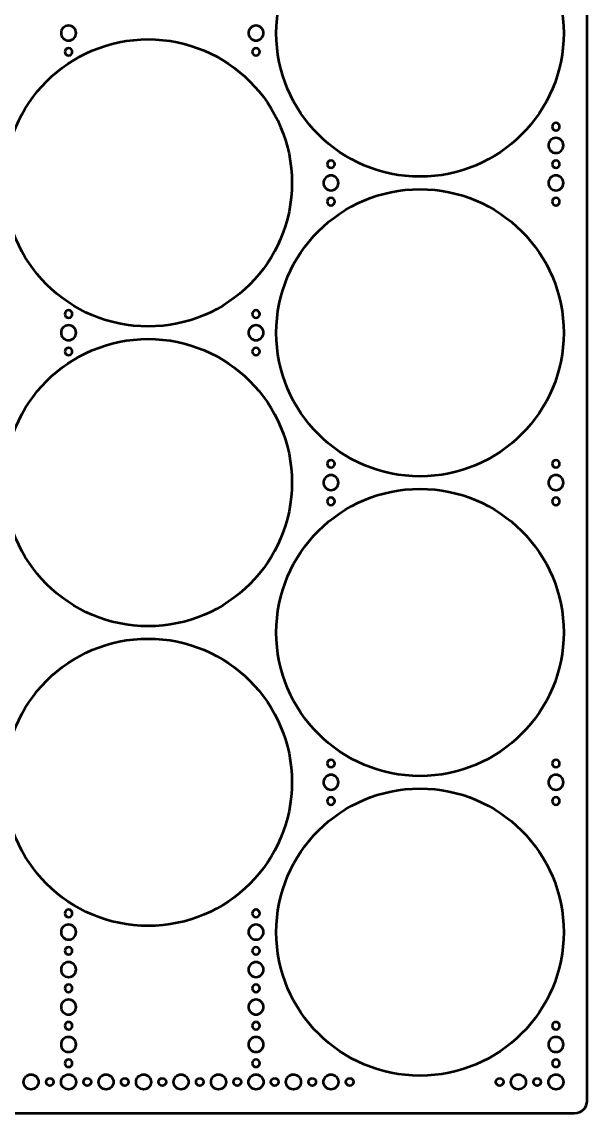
# Model space of a CAD drawing. Header units: centimetres. Extents: x -87 to 69, y -70 to 88.
# Drawn here: x 15.38 to 38, y -70.25 to -26.55 of the extents above; entities that cross this region are included whole.
import ezdxf

# ---------------------------------------------------------------- set-up
doc = ezdxf.new("R2010")
doc.units = ezdxf.units.CM
doc.header["$MEASUREMENT"] = 0
doc.layers.add('Layer 1', color=7, linetype='Continuous')

msp = doc.modelspace()

# ---------------------------------------------------------------- linework, layer by layer
at = {"layer": 'Layer 1', "lineweight": 53}
for centre, major_axis in [((31.3125, -27), (0, 5.75)), ((20.4375, -33), (0, 5.75)), ((31.3125, -39), (0, 5.75)), ((20.4375, -45), (0, 5.75)), ((31.3125, -51), (0, 5.75)), ((20.4375, -57), (0, 5.75)), ((31.3125, -63), (0, 5.75)), ((15.75001, -69.00001), (0, 0.30001)), ((16.5, -69), (0, 0.15)), ((17.25001, -69.00001), (0, 0.30001)), ((18, -69), (0, 0.15)), ((18.75001, -69.00001), (0, 0.30001)), ((19.5, -69), (0, 0.15)), ((20.25001, -69.00001), (0, 0.30001)), ((21, -69), (0, 0.15)), ((21.75001, -69.00001), (0, 0.30001)), ((22.5, -69), (0, 0.15)), ((23.25001, -69.00001), (0, 0.30001)), ((24, -69), (0, 0.15)), ((24.75001, -69.00001), (0, 0.30001)), ((25.5, -69), (0, 0.15)), ((26.25001, -69.00001), (0, 0.30001)), ((27, -69), (0, 0.15)), ((27.75001, -69.00001), (0, 0.30001)), ((28.5, -69), (0, 0.15)), ((34.5, -69), (0, 0.15)), ((35.25001, -69.00001), (0, 0.30001)), ((36, -69), (0, 0.15)), ((36.75001, -69.00001), (0, 0.30001))]:
    msp.add_ellipse(centre, major_axis=major_axis, ratio=1, dxfattribs=at)
for points, knots in [([(-8, -69.75), (-8, -69.75), (-8, -20.25), (-8, -20.25), (-8, -20.25), (-8, -19.97386), (-7.77614, -19.75), (-7.5, -19.75), (-7.5, -19.75), (-7.5, -19.75), (37.5, -19.75), (37.5, -19.75), (37.5, -19.75), (37.77614, -19.75), (38, -19.97386), (38, -20.25), (38, -20.25), (38, -20.25), (38, -69.75), (38, -69.75), (38, -69.75), (38, -70.02614), (37.77614, -70.25), (37.5, -70.25), (37.5, -70.25), (37.5, -70.25), (-7.5, -70.25), (-7.5, -70.25), (-7.5, -70.25), (-7.77614, -70.25), (-8, -70.02614), (-8, -69.75)], [0, 0, 0, 0, 0.11111111, 0.11111111, 0.11111111, 0.11111111, 0.22222222, 0.22222222, 0.22222222, 0.22222222, 0.33333333, 0.33333333, 0.33333333, 0.33333333, 0.44444444, 0.44444444, 0.44444444, 0.44444444, 0.55555556, 0.55555556, 0.55555556, 0.55555556, 0.66666667, 0.66666667, 0.66666667, 0.66666667, 0.77777778, 0.77777778, 0.77777778, 0.77777778, 1, 1, 1, 1]), ([(16.95, -27), (16.95, -26.83431), (17.08431, -26.7), (17.25, -26.7), (17.25, -26.7), (17.41569, -26.7), (17.55, -26.83431), (17.55, -27), (17.55, -27), (17.55, -27.16569), (17.41569, -27.3), (17.25, -27.3), (17.25, -27.3), (17.08431, -27.3), (16.95, -27.16569), (16.95, -27)], [0, 0, 0, 0, 0.2, 0.2, 0.2, 0.2, 0.4, 0.4, 0.4, 0.4, 0.6, 0.6, 0.6, 0.6, 1, 1, 1, 1]), ([(24.45, -27), (24.45, -26.83431), (24.58431, -26.7), (24.75, -26.7), (24.75, -26.7), (24.91569, -26.7), (25.05, -26.83431), (25.05, -27), (25.05, -27), (25.05, -27.16569), (24.91569, -27.3), (24.75, -27.3), (24.75, -27.3), (24.58431, -27.3), (24.45, -27.16569), (24.45, -27)], [0, 0, 0, 0, 0.2, 0.2, 0.2, 0.2, 0.4, 0.4, 0.4, 0.4, 0.6, 0.6, 0.6, 0.6, 1, 1, 1, 1]), ([(17.1, -27.75), (17.1, -27.66716), (17.16716, -27.6), (17.25, -27.6), (17.25, -27.6), (17.33284, -27.6), (17.4, -27.66716), (17.4, -27.75), (17.4, -27.75), (17.4, -27.83284), (17.33284, -27.9), (17.25, -27.9), (17.25, -27.9), (17.16716, -27.9), (17.1, -27.83284), (17.1, -27.75)], [0, 0, 0, 0, 0.2, 0.2, 0.2, 0.2, 0.4, 0.4, 0.4, 0.4, 0.6, 0.6, 0.6, 0.6, 1, 1, 1, 1]), ([(24.6, -27.75), (24.6, -27.66716), (24.66716, -27.6), (24.75, -27.6), (24.75, -27.6), (24.83284, -27.6), (24.9, -27.66716), (24.9, -27.75), (24.9, -27.75), (24.9, -27.83284), (24.83284, -27.9), (24.75, -27.9), (24.75, -27.9), (24.66716, -27.9), (24.6, -27.83284), (24.6, -27.75)], [0, 0, 0, 0, 0.2, 0.2, 0.2, 0.2, 0.4, 0.4, 0.4, 0.4, 0.6, 0.6, 0.6, 0.6, 1, 1, 1, 1]), ([(36.6, -30.75), (36.6, -30.66716), (36.66716, -30.6), (36.75, -30.6), (36.75, -30.6), (36.83284, -30.6), (36.9, -30.66716), (36.9, -30.75), (36.9, -30.75), (36.9, -30.83284), (36.83284, -30.9), (36.75, -30.9), (36.75, -30.9), (36.66716, -30.9), (36.6, -30.83284), (36.6, -30.75)], [0, 0, 0, 0, 0.2, 0.2, 0.2, 0.2, 0.4, 0.4, 0.4, 0.4, 0.6, 0.6, 0.6, 0.6, 1, 1, 1, 1]), ([(36.45, -31.5), (36.45, -31.33431), (36.58431, -31.2), (36.75, -31.2), (36.75, -31.2), (36.91569, -31.2), (37.05, -31.33431), (37.05, -31.5), (37.05, -31.5), (37.05, -31.66569), (36.91569, -31.8), (36.75, -31.8), (36.75, -31.8), (36.58431, -31.8), (36.45, -31.66569), (36.45, -31.5)], [0, 0, 0, 0, 0.2, 0.2, 0.2, 0.2, 0.4, 0.4, 0.4, 0.4, 0.6, 0.6, 0.6, 0.6, 1, 1, 1, 1]), ([(27.6, -32.25), (27.6, -32.16716), (27.66716, -32.1), (27.75, -32.1), (27.75, -32.1), (27.83284, -32.1), (27.9, -32.16716), (27.9, -32.25), (27.9, -32.25), (27.9, -32.33284), (27.83284, -32.4), (27.75, -32.4), (27.75, -32.4), (27.66716, -32.4), (27.6, -32.33284), (27.6, -32.25)], [0, 0, 0, 0, 0.2, 0.2, 0.2, 0.2, 0.4, 0.4, 0.4, 0.4, 0.6, 0.6, 0.6, 0.6, 1, 1, 1, 1]), ([(36.6, -32.25), (36.6, -32.16716), (36.66716, -32.1), (36.75, -32.1), (36.75, -32.1), (36.83284, -32.1), (36.9, -32.16716), (36.9, -32.25), (36.9, -32.25), (36.9, -32.33284), (36.83284, -32.4), (36.75, -32.4), (36.75, -32.4), (36.66716, -32.4), (36.6, -32.33284), (36.6, -32.25)], [0, 0, 0, 0, 0.2, 0.2, 0.2, 0.2, 0.4, 0.4, 0.4, 0.4, 0.6, 0.6, 0.6, 0.6, 1, 1, 1, 1]), ([(27.45, -33), (27.45, -32.83431), (27.58431, -32.7), (27.75, -32.7), (27.75, -32.7), (27.91569, -32.7), (28.05, -32.83431), (28.05, -33), (28.05, -33), (28.05, -33.16569), (27.91569, -33.3), (27.75, -33.3), (27.75, -33.3), (27.58431, -33.3), (27.45, -33.16569), (27.45, -33)], [0, 0, 0, 0, 0.2, 0.2, 0.2, 0.2, 0.4, 0.4, 0.4, 0.4, 0.6, 0.6, 0.6, 0.6, 1, 1, 1, 1]), ([(36.45, -33), (36.45, -32.83431), (36.58431, -32.7), (36.75, -32.7), (36.75, -32.7), (36.91569, -32.7), (37.05, -32.83431), (37.05, -33), (37.05, -33), (37.05, -33.16569), (36.91569, -33.3), (36.75, -33.3), (36.75, -33.3), (36.58431, -33.3), (36.45, -33.16569), (36.45, -33)], [0, 0, 0, 0, 0.2, 0.2, 0.2, 0.2, 0.4, 0.4, 0.4, 0.4, 0.6, 0.6, 0.6, 0.6, 1, 1, 1, 1]), ([(27.6, -33.75), (27.6, -33.66716), (27.66716, -33.6), (27.75, -33.6), (27.75, -33.6), (27.83284, -33.6), (27.9, -33.66716), (27.9, -33.75), (27.9, -33.75), (27.9, -33.83284), (27.83284, -33.9), (27.75, -33.9), (27.75, -33.9), (27.66716, -33.9), (27.6, -33.83284), (27.6, -33.75)], [0, 0, 0, 0, 0.2, 0.2, 0.2, 0.2, 0.4, 0.4, 0.4, 0.4, 0.6, 0.6, 0.6, 0.6, 1, 1, 1, 1]), ([(36.6, -33.75), (36.6, -33.66716), (36.66716, -33.6), (36.75, -33.6), (36.75, -33.6), (36.83284, -33.6), (36.9, -33.66716), (36.9, -33.75), (36.9, -33.75), (36.9, -33.83284), (36.83284, -33.9), (36.75, -33.9), (36.75, -33.9), (36.66716, -33.9), (36.6, -33.83284), (36.6, -33.75)], [0, 0, 0, 0, 0.2, 0.2, 0.2, 0.2, 0.4, 0.4, 0.4, 0.4, 0.6, 0.6, 0.6, 0.6, 1, 1, 1, 1]), ([(17.1, -38.25), (17.1, -38.16716), (17.16716, -38.1), (17.25, -38.1), (17.25, -38.1), (17.33284, -38.1), (17.4, -38.16716), (17.4, -38.25), (17.4, -38.25), (17.4, -38.33284), (17.33284, -38.4), (17.25, -38.4), (17.25, -38.4), (17.16716, -38.4), (17.1, -38.33284), (17.1, -38.25)], [0, 0, 0, 0, 0.2, 0.2, 0.2, 0.2, 0.4, 0.4, 0.4, 0.4, 0.6, 0.6, 0.6, 0.6, 1, 1, 1, 1]), ([(24.6, -38.25), (24.6, -38.16716), (24.66716, -38.1), (24.75, -38.1), (24.75, -38.1), (24.83284, -38.1), (24.9, -38.16716), (24.9, -38.25), (24.9, -38.25), (24.9, -38.33284), (24.83284, -38.4), (24.75, -38.4), (24.75, -38.4), (24.66716, -38.4), (24.6, -38.33284), (24.6, -38.25)], [0, 0, 0, 0, 0.2, 0.2, 0.2, 0.2, 0.4, 0.4, 0.4, 0.4, 0.6, 0.6, 0.6, 0.6, 1, 1, 1, 1]), ([(16.95, -39), (16.95, -38.83431), (17.08431, -38.7), (17.25, -38.7), (17.25, -38.7), (17.41569, -38.7), (17.55, -38.83431), (17.55, -39), (17.55, -39), (17.55, -39.16569), (17.41569, -39.3), (17.25, -39.3), (17.25, -39.3), (17.08431, -39.3), (16.95, -39.16569), (16.95, -39)], [0, 0, 0, 0, 0.2, 0.2, 0.2, 0.2, 0.4, 0.4, 0.4, 0.4, 0.6, 0.6, 0.6, 0.6, 1, 1, 1, 1]), ([(24.45, -39), (24.45, -38.83431), (24.58431, -38.7), (24.75, -38.7), (24.75, -38.7), (24.91569, -38.7), (25.05, -38.83431), (25.05, -39), (25.05, -39), (25.05, -39.16569), (24.91569, -39.3), (24.75, -39.3), (24.75, -39.3), (24.58431, -39.3), (24.45, -39.16569), (24.45, -39)], [0, 0, 0, 0, 0.2, 0.2, 0.2, 0.2, 0.4, 0.4, 0.4, 0.4, 0.6, 0.6, 0.6, 0.6, 1, 1, 1, 1]), ([(17.1, -39.75), (17.1, -39.66716), (17.16716, -39.6), (17.25, -39.6), (17.25, -39.6), (17.33284, -39.6), (17.4, -39.66716), (17.4, -39.75), (17.4, -39.75), (17.4, -39.83284), (17.33284, -39.9), (17.25, -39.9), (17.25, -39.9), (17.16716, -39.9), (17.1, -39.83284), (17.1, -39.75)], [0, 0, 0, 0, 0.2, 0.2, 0.2, 0.2, 0.4, 0.4, 0.4, 0.4, 0.6, 0.6, 0.6, 0.6, 1, 1, 1, 1]), ([(24.6, -39.75), (24.6, -39.66716), (24.66716, -39.6), (24.75, -39.6), (24.75, -39.6), (24.83284, -39.6), (24.9, -39.66716), (24.9, -39.75), (24.9, -39.75), (24.9, -39.83284), (24.83284, -39.9), (24.75, -39.9), (24.75, -39.9), (24.66716, -39.9), (24.6, -39.83284), (24.6, -39.75)], [0, 0, 0, 0, 0.2, 0.2, 0.2, 0.2, 0.4, 0.4, 0.4, 0.4, 0.6, 0.6, 0.6, 0.6, 1, 1, 1, 1]), ([(27.6, -44.25), (27.6, -44.16716), (27.66716, -44.1), (27.75, -44.1), (27.75, -44.1), (27.83284, -44.1), (27.9, -44.16716), (27.9, -44.25), (27.9, -44.25), (27.9, -44.33284), (27.83284, -44.4), (27.75, -44.4), (27.75, -44.4), (27.66716, -44.4), (27.6, -44.33284), (27.6, -44.25)], [0, 0, 0, 0, 0.2, 0.2, 0.2, 0.2, 0.4, 0.4, 0.4, 0.4, 0.6, 0.6, 0.6, 0.6, 1, 1, 1, 1]), ([(36.6, -44.25), (36.6, -44.16716), (36.66716, -44.1), (36.75, -44.1), (36.75, -44.1), (36.83284, -44.1), (36.9, -44.16716), (36.9, -44.25), (36.9, -44.25), (36.9, -44.33284), (36.83284, -44.4), (36.75, -44.4), (36.75, -44.4), (36.66716, -44.4), (36.6, -44.33284), (36.6, -44.25)], [0, 0, 0, 0, 0.2, 0.2, 0.2, 0.2, 0.4, 0.4, 0.4, 0.4, 0.6, 0.6, 0.6, 0.6, 1, 1, 1, 1]), ([(27.45, -45), (27.45, -44.83431), (27.58431, -44.7), (27.75, -44.7), (27.75, -44.7), (27.91569, -44.7), (28.05, -44.83431), (28.05, -45), (28.05, -45), (28.05, -45.16569), (27.91569, -45.3), (27.75, -45.3), (27.75, -45.3), (27.58431, -45.3), (27.45, -45.16569), (27.45, -45)], [0, 0, 0, 0, 0.2, 0.2, 0.2, 0.2, 0.4, 0.4, 0.4, 0.4, 0.6, 0.6, 0.6, 0.6, 1, 1, 1, 1]), ([(36.45, -45), (36.45, -44.83431), (36.58431, -44.7), (36.75, -44.7), (36.75, -44.7), (36.91569, -44.7), (37.05, -44.83431), (37.05, -45), (37.05, -45), (37.05, -45.16569), (36.91569, -45.3), (36.75, -45.3), (36.75, -45.3), (36.58431, -45.3), (36.45, -45.16569), (36.45, -45)], [0, 0, 0, 0, 0.2, 0.2, 0.2, 0.2, 0.4, 0.4, 0.4, 0.4, 0.6, 0.6, 0.6, 0.6, 1, 1, 1, 1]), ([(27.6, -45.75), (27.6, -45.66716), (27.66716, -45.6), (27.75, -45.6), (27.75, -45.6), (27.83284, -45.6), (27.9, -45.66716), (27.9, -45.75), (27.9, -45.75), (27.9, -45.83284), (27.83284, -45.9), (27.75, -45.9), (27.75, -45.9), (27.66716, -45.9), (27.6, -45.83284), (27.6, -45.75)], [0, 0, 0, 0, 0.2, 0.2, 0.2, 0.2, 0.4, 0.4, 0.4, 0.4, 0.6, 0.6, 0.6, 0.6, 1, 1, 1, 1]), ([(36.6, -45.75), (36.6, -45.66716), (36.66716, -45.6), (36.75, -45.6), (36.75, -45.6), (36.83284, -45.6), (36.9, -45.66716), (36.9, -45.75), (36.9, -45.75), (36.9, -45.83284), (36.83284, -45.9), (36.75, -45.9), (36.75, -45.9), (36.66716, -45.9), (36.6, -45.83284), (36.6, -45.75)], [0, 0, 0, 0, 0.2, 0.2, 0.2, 0.2, 0.4, 0.4, 0.4, 0.4, 0.6, 0.6, 0.6, 0.6, 1, 1, 1, 1]), ([(27.6, -56.25), (27.6, -56.16716), (27.66716, -56.1), (27.75, -56.1), (27.75, -56.1), (27.83284, -56.1), (27.9, -56.16716), (27.9, -56.25), (27.9, -56.25), (27.9, -56.33284), (27.83284, -56.4), (27.75, -56.4), (27.75, -56.4), (27.66716, -56.4), (27.6, -56.33284), (27.6, -56.25)], [0, 0, 0, 0, 0.2, 0.2, 0.2, 0.2, 0.4, 0.4, 0.4, 0.4, 0.6, 0.6, 0.6, 0.6, 1, 1, 1, 1]), ([(36.6, -56.25), (36.6, -56.16716), (36.66716, -56.1), (36.75, -56.1), (36.75, -56.1), (36.83284, -56.1), (36.9, -56.16716), (36.9, -56.25), (36.9, -56.25), (36.9, -56.33284), (36.83284, -56.4), (36.75, -56.4), (36.75, -56.4), (36.66716, -56.4), (36.6, -56.33284), (36.6, -56.25)], [0, 0, 0, 0, 0.2, 0.2, 0.2, 0.2, 0.4, 0.4, 0.4, 0.4, 0.6, 0.6, 0.6, 0.6, 1, 1, 1, 1]), ([(27.45, -57), (27.45, -56.83431), (27.58431, -56.7), (27.75, -56.7), (27.75, -56.7), (27.91569, -56.7), (28.05, -56.83431), (28.05, -57), (28.05, -57), (28.05, -57.16569), (27.91569, -57.3), (27.75, -57.3), (27.75, -57.3), (27.58431, -57.3), (27.45, -57.16569), (27.45, -57)], [0, 0, 0, 0, 0.2, 0.2, 0.2, 0.2, 0.4, 0.4, 0.4, 0.4, 0.6, 0.6, 0.6, 0.6, 1, 1, 1, 1]), ([(36.45, -57), (36.45, -56.83431), (36.58431, -56.7), (36.75, -56.7), (36.75, -56.7), (36.91569, -56.7), (37.05, -56.83431), (37.05, -57), (37.05, -57), (37.05, -57.16569), (36.91569, -57.3), (36.75, -57.3), (36.75, -57.3), (36.58431, -57.3), (36.45, -57.16569), (36.45, -57)], [0, 0, 0, 0, 0.2, 0.2, 0.2, 0.2, 0.4, 0.4, 0.4, 0.4, 0.6, 0.6, 0.6, 0.6, 1, 1, 1, 1]), ([(27.6, -57.75), (27.6, -57.66716), (27.66716, -57.6), (27.75, -57.6), (27.75, -57.6), (27.83284, -57.6), (27.9, -57.66716), (27.9, -57.75), (27.9, -57.75), (27.9, -57.83284), (27.83284, -57.9), (27.75, -57.9), (27.75, -57.9), (27.66716, -57.9), (27.6, -57.83284), (27.6, -57.75)], [0, 0, 0, 0, 0.2, 0.2, 0.2, 0.2, 0.4, 0.4, 0.4, 0.4, 0.6, 0.6, 0.6, 0.6, 1, 1, 1, 1]), ([(36.6, -57.75), (36.6, -57.66716), (36.66716, -57.6), (36.75, -57.6), (36.75, -57.6), (36.83284, -57.6), (36.9, -57.66716), (36.9, -57.75), (36.9, -57.75), (36.9, -57.83284), (36.83284, -57.9), (36.75, -57.9), (36.75, -57.9), (36.66716, -57.9), (36.6, -57.83284), (36.6, -57.75)], [0, 0, 0, 0, 0.2, 0.2, 0.2, 0.2, 0.4, 0.4, 0.4, 0.4, 0.6, 0.6, 0.6, 0.6, 1, 1, 1, 1]), ([(17.1, -62.25), (17.1, -62.16716), (17.16716, -62.1), (17.25, -62.1), (17.25, -62.1), (17.33284, -62.1), (17.4, -62.16716), (17.4, -62.25), (17.4, -62.25), (17.4, -62.33284), (17.33284, -62.4), (17.25, -62.4), (17.25, -62.4), (17.16716, -62.4), (17.1, -62.33284), (17.1, -62.25)], [0, 0, 0, 0, 0.2, 0.2, 0.2, 0.2, 0.4, 0.4, 0.4, 0.4, 0.6, 0.6, 0.6, 0.6, 1, 1, 1, 1]), ([(24.6, -62.25), (24.6, -62.16716), (24.66716, -62.1), (24.75, -62.1), (24.75, -62.1), (24.83284, -62.1), (24.9, -62.16716), (24.9, -62.25), (24.9, -62.25), (24.9, -62.33284), (24.83284, -62.4), (24.75, -62.4), (24.75, -62.4), (24.66716, -62.4), (24.6, -62.33284), (24.6, -62.25)], [0, 0, 0, 0, 0.2, 0.2, 0.2, 0.2, 0.4, 0.4, 0.4, 0.4, 0.6, 0.6, 0.6, 0.6, 1, 1, 1, 1]), ([(16.95, -63), (16.95, -62.83431), (17.08431, -62.7), (17.25, -62.7), (17.25, -62.7), (17.41569, -62.7), (17.55, -62.83431), (17.55, -63), (17.55, -63), (17.55, -63.16569), (17.41569, -63.3), (17.25, -63.3), (17.25, -63.3), (17.08431, -63.3), (16.95, -63.16569), (16.95, -63)], [0, 0, 0, 0, 0.2, 0.2, 0.2, 0.2, 0.4, 0.4, 0.4, 0.4, 0.6, 0.6, 0.6, 0.6, 1, 1, 1, 1]), ([(24.45, -63), (24.45, -62.83431), (24.58431, -62.7), (24.75, -62.7), (24.75, -62.7), (24.91569, -62.7), (25.05, -62.83431), (25.05, -63), (25.05, -63), (25.05, -63.16569), (24.91569, -63.3), (24.75, -63.3), (24.75, -63.3), (24.58431, -63.3), (24.45, -63.16569), (24.45, -63)], [0, 0, 0, 0, 0.2, 0.2, 0.2, 0.2, 0.4, 0.4, 0.4, 0.4, 0.6, 0.6, 0.6, 0.6, 1, 1, 1, 1]), ([(17.1, -63.75), (17.1, -63.66716), (17.16716, -63.6), (17.25, -63.6), (17.25, -63.6), (17.33284, -63.6), (17.4, -63.66716), (17.4, -63.75), (17.4, -63.75), (17.4, -63.83284), (17.33284, -63.9), (17.25, -63.9), (17.25, -63.9), (17.16716, -63.9), (17.1, -63.83284), (17.1, -63.75)], [0, 0, 0, 0, 0.2, 0.2, 0.2, 0.2, 0.4, 0.4, 0.4, 0.4, 0.6, 0.6, 0.6, 0.6, 1, 1, 1, 1]), ([(24.6, -63.75), (24.6, -63.66716), (24.66716, -63.6), (24.75, -63.6), (24.75, -63.6), (24.83284, -63.6), (24.9, -63.66716), (24.9, -63.75), (24.9, -63.75), (24.9, -63.83284), (24.83284, -63.9), (24.75, -63.9), (24.75, -63.9), (24.66716, -63.9), (24.6, -63.83284), (24.6, -63.75)], [0, 0, 0, 0, 0.2, 0.2, 0.2, 0.2, 0.4, 0.4, 0.4, 0.4, 0.6, 0.6, 0.6, 0.6, 1, 1, 1, 1]), ([(16.95, -64.5), (16.95, -64.33431), (17.08431, -64.2), (17.25, -64.2), (17.25, -64.2), (17.41569, -64.2), (17.55, -64.33431), (17.55, -64.5), (17.55, -64.5), (17.55, -64.66569), (17.41569, -64.8), (17.25, -64.8), (17.25, -64.8), (17.08431, -64.8), (16.95, -64.66569), (16.95, -64.5)], [0, 0, 0, 0, 0.2, 0.2, 0.2, 0.2, 0.4, 0.4, 0.4, 0.4, 0.6, 0.6, 0.6, 0.6, 1, 1, 1, 1]), ([(24.45, -64.5), (24.45, -64.33431), (24.58431, -64.2), (24.75, -64.2), (24.75, -64.2), (24.91569, -64.2), (25.05, -64.33431), (25.05, -64.5), (25.05, -64.5), (25.05, -64.66569), (24.91569, -64.8), (24.75, -64.8), (24.75, -64.8), (24.58431, -64.8), (24.45, -64.66569), (24.45, -64.5)], [0, 0, 0, 0, 0.2, 0.2, 0.2, 0.2, 0.4, 0.4, 0.4, 0.4, 0.6, 0.6, 0.6, 0.6, 1, 1, 1, 1]), ([(17.1, -65.25), (17.1, -65.16716), (17.16716, -65.1), (17.25, -65.1), (17.25, -65.1), (17.33284, -65.1), (17.4, -65.16716), (17.4, -65.25), (17.4, -65.25), (17.4, -65.33284), (17.33284, -65.4), (17.25, -65.4), (17.25, -65.4), (17.16716, -65.4), (17.1, -65.33284), (17.1, -65.25)], [0, 0, 0, 0, 0.2, 0.2, 0.2, 0.2, 0.4, 0.4, 0.4, 0.4, 0.6, 0.6, 0.6, 0.6, 1, 1, 1, 1]), ([(24.6, -65.25), (24.6, -65.16716), (24.66716, -65.1), (24.75, -65.1), (24.75, -65.1), (24.83284, -65.1), (24.9, -65.16716), (24.9, -65.25), (24.9, -65.25), (24.9, -65.33284), (24.83284, -65.4), (24.75, -65.4), (24.75, -65.4), (24.66716, -65.4), (24.6, -65.33284), (24.6, -65.25)], [0, 0, 0, 0, 0.2, 0.2, 0.2, 0.2, 0.4, 0.4, 0.4, 0.4, 0.6, 0.6, 0.6, 0.6, 1, 1, 1, 1]), ([(16.95, -66), (16.95, -65.83431), (17.08431, -65.7), (17.25, -65.7), (17.25, -65.7), (17.41569, -65.7), (17.55, -65.83431), (17.55, -66), (17.55, -66), (17.55, -66.16569), (17.41569, -66.3), (17.25, -66.3), (17.25, -66.3), (17.08431, -66.3), (16.95, -66.16569), (16.95, -66)], [0, 0, 0, 0, 0.2, 0.2, 0.2, 0.2, 0.4, 0.4, 0.4, 0.4, 0.6, 0.6, 0.6, 0.6, 1, 1, 1, 1]), ([(24.45, -66), (24.45, -65.83431), (24.58431, -65.7), (24.75, -65.7), (24.75, -65.7), (24.91569, -65.7), (25.05, -65.83431), (25.05, -66), (25.05, -66), (25.05, -66.16569), (24.91569, -66.3), (24.75, -66.3), (24.75, -66.3), (24.58431, -66.3), (24.45, -66.16569), (24.45, -66)], [0, 0, 0, 0, 0.2, 0.2, 0.2, 0.2, 0.4, 0.4, 0.4, 0.4, 0.6, 0.6, 0.6, 0.6, 1, 1, 1, 1]), ([(17.1, -66.75), (17.1, -66.66716), (17.16716, -66.6), (17.25, -66.6), (17.25, -66.6), (17.33284, -66.6), (17.4, -66.66716), (17.4, -66.75), (17.4, -66.75), (17.4, -66.83284), (17.33284, -66.9), (17.25, -66.9), (17.25, -66.9), (17.16716, -66.9), (17.1, -66.83284), (17.1, -66.75)], [0, 0, 0, 0, 0.2, 0.2, 0.2, 0.2, 0.4, 0.4, 0.4, 0.4, 0.6, 0.6, 0.6, 0.6, 1, 1, 1, 1]), ([(24.6, -66.75), (24.6, -66.66716), (24.66716, -66.6), (24.75, -66.6), (24.75, -66.6), (24.83284, -66.6), (24.9, -66.66716), (24.9, -66.75), (24.9, -66.75), (24.9, -66.83284), (24.83284, -66.9), (24.75, -66.9), (24.75, -66.9), (24.66716, -66.9), (24.6, -66.83284), (24.6, -66.75)], [0, 0, 0, 0, 0.2, 0.2, 0.2, 0.2, 0.4, 0.4, 0.4, 0.4, 0.6, 0.6, 0.6, 0.6, 1, 1, 1, 1]), ([(36.6, -66.75), (36.6, -66.66716), (36.66716, -66.6), (36.75, -66.6), (36.75, -66.6), (36.83284, -66.6), (36.9, -66.66716), (36.9, -66.75), (36.9, -66.75), (36.9, -66.83284), (36.83284, -66.9), (36.75, -66.9), (36.75, -66.9), (36.66716, -66.9), (36.6, -66.83284), (36.6, -66.75)], [0, 0, 0, 0, 0.2, 0.2, 0.2, 0.2, 0.4, 0.4, 0.4, 0.4, 0.6, 0.6, 0.6, 0.6, 1, 1, 1, 1]), ([(16.95, -67.5), (16.95, -67.33431), (17.08431, -67.2), (17.25, -67.2), (17.25, -67.2), (17.41569, -67.2), (17.55, -67.33431), (17.55, -67.5), (17.55, -67.5), (17.55, -67.66569), (17.41569, -67.8), (17.25, -67.8), (17.25, -67.8), (17.08431, -67.8), (16.95, -67.66569), (16.95, -67.5)], [0, 0, 0, 0, 0.2, 0.2, 0.2, 0.2, 0.4, 0.4, 0.4, 0.4, 0.6, 0.6, 0.6, 0.6, 1, 1, 1, 1]), ([(24.45, -67.5), (24.45, -67.33431), (24.58431, -67.2), (24.75, -67.2), (24.75, -67.2), (24.91569, -67.2), (25.05, -67.33431), (25.05, -67.5), (25.05, -67.5), (25.05, -67.66569), (24.91569, -67.8), (24.75, -67.8), (24.75, -67.8), (24.58431, -67.8), (24.45, -67.66569), (24.45, -67.5)], [0, 0, 0, 0, 0.2, 0.2, 0.2, 0.2, 0.4, 0.4, 0.4, 0.4, 0.6, 0.6, 0.6, 0.6, 1, 1, 1, 1]), ([(36.45, -67.5), (36.45, -67.33431), (36.58431, -67.2), (36.75, -67.2), (36.75, -67.2), (36.91569, -67.2), (37.05, -67.33431), (37.05, -67.5), (37.05, -67.5), (37.05, -67.66569), (36.91569, -67.8), (36.75, -67.8), (36.75, -67.8), (36.58431, -67.8), (36.45, -67.66569), (36.45, -67.5)], [0, 0, 0, 0, 0.2, 0.2, 0.2, 0.2, 0.4, 0.4, 0.4, 0.4, 0.6, 0.6, 0.6, 0.6, 1, 1, 1, 1]), ([(17.1, -68.25), (17.1, -68.16716), (17.16716, -68.1), (17.25, -68.1), (17.25, -68.1), (17.33284, -68.1), (17.4, -68.16716), (17.4, -68.25), (17.4, -68.25), (17.4, -68.33284), (17.33284, -68.4), (17.25, -68.4), (17.25, -68.4), (17.16716, -68.4), (17.1, -68.33284), (17.1, -68.25)], [0, 0, 0, 0, 0.2, 0.2, 0.2, 0.2, 0.4, 0.4, 0.4, 0.4, 0.6, 0.6, 0.6, 0.6, 1, 1, 1, 1]), ([(24.6, -68.25), (24.6, -68.16716), (24.66716, -68.1), (24.75, -68.1), (24.75, -68.1), (24.83284, -68.1), (24.9, -68.16716), (24.9, -68.25), (24.9, -68.25), (24.9, -68.33284), (24.83284, -68.4), (24.75, -68.4), (24.75, -68.4), (24.66716, -68.4), (24.6, -68.33284), (24.6, -68.25)], [0, 0, 0, 0, 0.2, 0.2, 0.2, 0.2, 0.4, 0.4, 0.4, 0.4, 0.6, 0.6, 0.6, 0.6, 1, 1, 1, 1]), ([(36.6, -68.25), (36.6, -68.16716), (36.66716, -68.1), (36.75, -68.1), (36.75, -68.1), (36.83284, -68.1), (36.9, -68.16716), (36.9, -68.25), (36.9, -68.25), (36.9, -68.33284), (36.83284, -68.4), (36.75, -68.4), (36.75, -68.4), (36.66716, -68.4), (36.6, -68.33284), (36.6, -68.25)], [0, 0, 0, 0, 0.2, 0.2, 0.2, 0.2, 0.4, 0.4, 0.4, 0.4, 0.6, 0.6, 0.6, 0.6, 1, 1, 1, 1])]:
    msp.add_open_spline(points, degree=3, knots=knots, dxfattribs=at)

doc.saveas('drawing.dxf')
